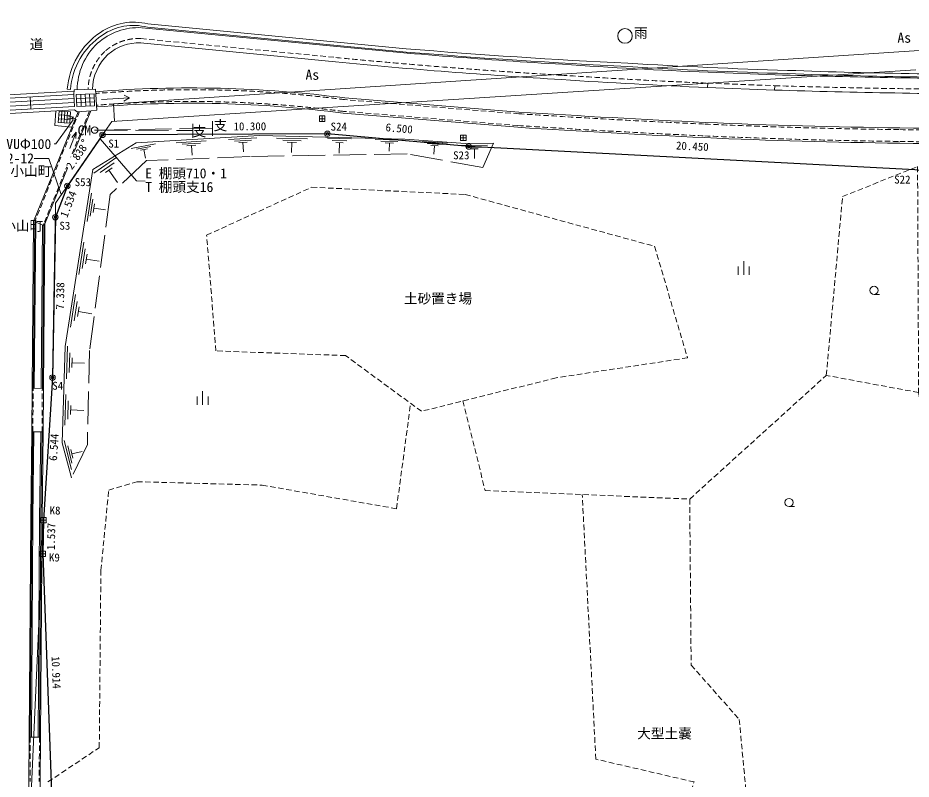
# Model space of a CAD drawing. Units: millimetres, scale not verified. Extents: x 5000 to 205306, y 5000 to 143512.
# Drawn here: x 77970 to 118879, y 88685 to 123534 of the extents above; entities that cross this region are included whole.
import ezdxf
from ezdxf.enums import TextEntityAlignment as Align

# ---------------------------------------------------------------- set-up
doc = ezdxf.new("R2010")
doc.units = ezdxf.units.MM
doc.header["$LTSCALE"] = 250
doc.header["$PDMODE"] = 32
doc.header["$PDSIZE"] = 125
doc.linetypes.add('DASHED', pattern=[7.5, 6, -1.5])
doc.linetypes.add('USER2', pattern=[1.5, 1, -0.5])
for name, color, linetype, lineweight in [('プロットマーク', 1, 'Continuous', 13), ('ベクトルデータ', 5, 'Continuous', 13), ('地番名', 5, 'Continuous', 13), ('汎用Layer', 8, 'Continuous', 13), ('測量図', 1, 'Continuous', 25), ('現況', 8, 'Continuous', 13)]:
    doc.layers.add(name, color=color, linetype=linetype, lineweight=lineweight)
for name, color, linetype in [('所有者', 5, 'Continuous'), ('点名', 1, 'Continuous'), ('点名(プロット1)', 1, 'Continuous'), ('点間距離', 7, 'Continuous')]:
    doc.layers.add(name, color=color, linetype=linetype)
doc.styles.add('ＭＳ ゴシック', font='')
doc.styles.add('ＭＳ 明朝', font='')
doc.styles.get('ＭＳ ゴシック').set_extended_font_data('MS Gothic')
doc.styles.get('ＭＳ 明朝').set_extended_font_data('MS Mincho')

msp = doc.modelspace()

# ---------------------------------------------------------------- linework, layer by layer
at = {"layer": 'プロットマーク', "color": 5}
for p, q in [((91783.4, 118918.4), (92033.4, 118918.4)), ((91908.4, 118793.4), (91908.4, 119043.4)), ((98245.9, 118045.5), (98495.9, 118045.5)), ((98370.9, 117920.5), (98370.9, 118170.5))]:
    msp.add_line(p, q, dxfattribs=at)
for points in [[(91783.4, 118793.4), (92033.4, 118793.4), (92033.4, 119043.4), (91783.4, 119043.4)], [(98245.9, 117920.5), (98495.9, 117920.5), (98495.9, 118170.5), (98245.9, 118170.5)]]:
    msp.add_lwpolyline(points, close=True, dxfattribs=at)
at = {"layer": 'プロットマーク'}
for centre in [(81846.7, 118175.9), (92146.5, 118226.1), (98620.3, 117642), (79556.1, 107069.3)]:
    msp.add_circle(centre, 125, dxfattribs=at)
for p in [(81846.7, 118175.9), (92146.5, 118226.1), (98620.3, 117642), (79556.1, 107069.3)]:
    msp.add_point(p, dxfattribs=at)
at = {"layer": 'ベクトルデータ'}
for p, q in [((119096.4, 121153.4), (98638.4, 119842)), ((98638.4, 119842), (92151.7, 119426.1)), ((82272, 118793.6), (81846.7, 118175.9))]:
    msp.add_line(p, q, dxfattribs=at)
at = {"layer": '汎用Layer'}
for p, q in [((110963.2, 112147.2), (110963.2, 111772.2)), ((111213.2, 111772.2), (111213.2, 112397.2)), ((111463.2, 112147.2), (111463.2, 111772.2)), ((117428.4, 110870.8), (117178.4, 110870.8)), ((86432.7, 105825.3), (86432.7, 106450.3)), ((86182.7, 106200.3), (86182.7, 105825.3)), ((86682.7, 106200.3), (86682.7, 105825.3)), ((113537, 101162.5), (113287, 101162.5))]:
    msp.add_line(p, q, dxfattribs=at)
for points in [[(80503.5, 118858.8), (79711.2, 117760.2), (79627.9, 117760.2)], [(81742.3, 117992.1), (83400, 116067.8), (83799.9, 116051.2)]]:
    msp.add_lwpolyline(points, dxfattribs=at)
for centre in [(117178.4, 111058.3), (113287, 101350)]:
    msp.add_circle(centre, 187.5, dxfattribs=at)
at = {"layer": '現況'}
for p, q in [((83925.4, 123256.9), (95758.9, 122119.4)), ((83656.5, 123081), (92581.8, 122217.5)), ((83899.8, 123108.7), (95745.6, 121970)), ((83589.1, 122384.2), (92513.9, 121520.8)), ((109583.9, 121044.3), (112653.8, 120928.3)), ((109563.7, 120544.7), (109555.2, 120344.9)), ((109555.7, 120344.9), (112627.3, 120228.8)), ((112634.9, 120428.7), (112627.3, 120228.8)), ((78534.5, 119916.2), (78565.5, 119367.1)), ((80231.6, 120265.5), (80381.1, 120253.8)), ((80561.5, 119479.9), (80530.8, 120029.1)), ((81470.3, 119877.1), (80654, 119841.5)), ((80850.2, 120032), (80874, 119487.3)), ((81054.2, 120040.9), (81078, 119496.2)), ((81258.3, 120049.8), (81282.1, 119505.1)), ((81798.7, 119798.2), (83079.9, 119867.9)), ((100918.8, 119223.2), (92942, 119869.2)), ((66568.8, 119056.1), (80540.8, 119846)), ((66579.1, 118873.1), (80551.2, 119663)), ((81478.3, 119695.6), (80661.9, 119659.9)), ((80732.1, 119237.8), (78690.8, 114211.1)), ((81310.2, 119279.2), (79209.9, 114107.3)), ((80369.5, 119060.1), (79843.1, 119093.2)), ((79985.7, 119261), (79952.6, 118732.7)), ((80117.4, 119252.8), (80084.2, 118724.5)), ((80249, 119244.5), (80215.8, 118716.2)), ((100867.7, 118525.1), (92868.4, 119172.8)), ((80358.5, 118884), (79832.1, 118917.1)), ((80445.4, 118956.5), (80494.1, 118972.1)), ((80597.5, 118930.5), (80445.4, 118956.5)), ((80485.2, 118922.5), (80445.4, 118956.5)), ((85990.3, 118676.9), (85979.5, 118037)), ((86877.5, 118801.2), (86881.5, 118140.5)), ((80346.9, 117555.9), (80640.9, 118307.6)), ((85219, 117818.8), (86600.5, 117901.8)), ((87618.4, 117963), (88920.4, 118041.2)), ((87883.8, 117895.6), (88665, 117942.6)), ((88084.1, 117824.4), (88474.6, 117847.8)), ((88279.4, 117836.1), (88305.2, 117405.9)), ((89815.8, 118028.8), (91235.1, 117992.6)), ((90097.4, 117931.7), (90948.9, 117910)), ((90308, 117836.4), (90733.8, 117825.6)), ((90520.9, 117831), (90509.2, 117374.6)), ((92151.5, 118019.3), (93256.7, 117991.1)), ((92370.1, 117919.7), (93033.2, 117902.8)), ((92533.5, 117821.5), (92865.1, 117813)), ((92699.3, 117817.3), (92687.2, 117344.7)), ((94338.1, 117963.5), (95633.5, 117933.4)), ((94595.5, 117884.9), (95372.7, 117866.8)), ((96481.8, 117873.1), (97641.3, 117790.6)), ((83163, 117560), (84270.7, 117762.6)), ((83398.9, 117522.3), (84063.5, 117643.9)), ((83579.3, 117474.6), (83911.6, 117535.3)), ((83745.5, 117504.9), (83817.4, 117111.5)), ((85500.5, 117749.1), (86329.4, 117798.9)), ((85712.9, 117675.3), (86127.3, 117700.2)), ((85920.1, 117687.7), (85946.5, 117248.2)), ((94788.1, 117807.7), (95176.7, 117798.7)), ((94982.4, 117803.2), (94973.8, 117432.7)), ((96708.4, 117781.4), (97404, 117732)), ((96877, 117693.9), (97224.8, 117669.2)), ((97050.9, 117681.5), (97023.5, 117296)), ((98276.4, 117695.6), (99474.4, 117699.7)), ((99747.4, 117804.5), (98469.5, 117781.9)), ((98516.3, 117614.5), (99235.1, 117616.9)), ((98696.3, 117533.2), (99055.7, 117534.4)), ((98876, 117533.8), (98877.4, 117100.8)), ((81452.6, 116428.3), (82507.5, 117150.3)), ((81741.2, 116459.3), (82374.1, 116892.4)), ((81977, 116454.1), (82293.5, 116670.7)), ((82135.3, 116562.4), (82526.9, 115990.2)), ((81136.3, 114207.2), (81340.2, 115508.5)), ((81284, 114450.7), (81406.3, 115231.5)), ((81421.5, 114629.1), (81482.7, 115019.5)), ((81452.1, 114824.3), (81988.8, 114740.2)), ((78690.8, 114211.1), (78621.5, 106575.8)), ((78740.7, 114201.1), (78671.5, 106575.3)), ((78790.6, 114180.9), (78721.5, 106574.9)), ((78740.7, 114201.1), (79129.9, 114043.1)), ((79031.5, 106572), (79099.4, 114055.5)), ((79160, 114117.3), (79091.5, 106571.5)), ((79209.9, 114107.3), (79141.5, 106571)), ((80756.9, 111786.3), (80989.2, 113268.5)), ((80919.3, 112064.5), (81058.7, 112953.9)), ((81070.2, 112268.7), (81139.9, 112713.4)), ((81105, 112491), (81686.2, 112400)), ((80379.6, 109379.1), (80612.7, 110866.1)), ((80548, 109657.4), (80687.8, 110549.7)), ((80704.7, 109861.4), (80774.6, 110307.5)), ((80739.6, 110084.4), (81350.7, 109988.7)), ((80192.1, 107003.9), (80242.7, 108510.4)), ((80316.1, 107301.4), (80346.5, 108205.2)), ((80437.7, 107523.5), (80452.9, 107975.4)), ((80445.3, 107749.5), (81026.1, 107729.9)), ((78605.9, 104590.6), (78621.5, 106575.8)), ((78671.5, 106575.3), (79091.5, 106571.5)), ((79125.9, 104584.2), (79141.5, 106571)), ((80124.2, 104895.5), (80169, 106286.2)), ((80253.4, 105169.8), (80280.2, 106004.2)), ((80380.3, 105374.5), (80393.7, 105791.7)), ((80387, 105583.1), (80996.9, 105563.5)), ((78605.9, 104590.6), (78557, 100615)), ((78655.9, 104590), (78607, 100614.4)), ((78655.9, 104590), (79075.9, 104584.8)), ((78705.9, 104589.4), (78657, 100613.8)), ((78967, 100609.9), (79015.9, 104585.6)), ((79075.9, 104584.8), (79026.9, 100609.2)), ((79125.9, 104584.2), (79076.9, 100608.6)), ((80420.7, 102478.6), (79997.7, 104074)), ((80422.1, 102863.8), (80097.7, 104185.5)), ((80449, 103150.7), (80254.4, 103943.7)), ((80492.2, 103371.5), (80394.9, 103768)), ((80443.6, 103569.8), (80907.6, 103683.6)), ((78607, 100614.4), (78538.2, 90608)), ((78588.2, 90607.7), (78657, 100613.8)), ((78967, 100609.9), (78898.2, 90605.8)), ((79026.9, 100609.2), (78958.2, 90605.4)), ((78538.2, 90608), (78958.2, 90605.4))]:
    msp.add_line(p, q, dxfattribs=at)
at = {"layer": '現況', "linetype": 'USER2'}
for p, q in [((83608.4, 122583.3), (92533.3, 121719.8)), ((109563.7, 120544.7), (112634.9, 120428.7)), ((100913, 119143.5), (92933.6, 119789.6)), ((80787.7, 119241.7), (78740.7, 114201.1)), ((81254.6, 119275.2), (79129.9, 114043.1)), ((100873.6, 118604.9), (92876.9, 119252.4)), ((80276.4, 118939), (80644.2, 118873.3)), ((80294, 119037.4), (80661.8, 118971.7)), ((108737.5, 101505.5), (114994.2, 107165.6)), ((78655.9, 104590), (78671.5, 106575.3)), ((79075.9, 104584.8), (79091.5, 106571.5)), ((104439, 89600.4), (103816.3, 101710.7)), ((78538.2, 90608), (78527.9, 88579.8)), ((78958.2, 90605.4), (78947.9, 88576.6))]:
    msp.add_line(p, q, dxfattribs=at)
at = {"layer": '現況', "linetype": 'DASHED'}
for p, q in [((86879.5, 118482.8), (81486.7, 118398.3)), ((81486.7, 118398.3), (85985.1, 118370.6))]:
    msp.add_line(p, q, dxfattribs=at)
at = {"layer": '現況'}
for points in [[(66549.7, 119388.9), (74822.5, 119860.2), (80538.6, 120179.7)], [(80530.8, 120029.1), (80541.3, 120232.3), (81524.2, 120264.1), (81583.3, 119301.5), (81332.3, 119280.8), (80690, 119234.7), (80570.4, 119320.2)], [(82816.2, 119722.5), (83079.9, 119867.9), (82834.5, 119990.8)], [(66598.6, 118530.3), (74871, 119001.6), (80570.4, 119320.2)], [(79714.7, 119272.3), (79666.1, 118601.4), (80444.6, 118529.8)], [(80444.3, 118050.2), (80640.9, 118307.6), (80630, 118006.9)], [(89040.2, 118148.6), (83391, 117809.2), (81409.1, 116593.8)], [(98469.5, 117781.9), (95698.4, 117978.9), (89040.2, 118148.6)], [(81409.1, 116593.8), (80140, 108496), (79997.7, 104074)], [(78557, 100615), (78488.2, 90608.3), (78477.9, 88580.1), (78318.7, 72534.2), (78320.8, 70546.7), (78204.7, 56534), (78118.5, 46686.1), (78093.7, 42866.4), (77996.9, 29951.4), (77983, 28400.6)], [(79076.9, 100608.6), (79008.2, 90605.1), (78997.9, 88576.2), (78838.7, 72531.9), (78840.8, 70544.8), (78724.7, 56529.5), (78638.5, 46682.1), (78613.7, 42862.8), (78516.9, 29947.1), (78503, 28398.6)]]:
    msp.add_lwpolyline(points, dxfattribs=at)
for points in [[(66589.5, 118690), (80561.5, 119479.9), (80530.5, 120029), (66558.4, 119239.1)], [(81486.2, 119514), (80669.9, 119478.3), (80646.1, 120023), (81462.4, 120058.7)], [(80347.4, 118707.9), (79821, 118741), (79854.1, 119269.3), (80380.6, 119236.3)]]:
    msp.add_lwpolyline(points, close=True, dxfattribs=at)
at = {"layer": '現況', "linetype": 'DASHED'}
for points in [[(99747.4, 117804.5), (99270.5, 116686.2), (95792.5, 117303.6)], [(83855.9, 117000.8), (82203.1, 115444.5), (81252.1, 108311.4)], [(95792.5, 117303.6), (88606.9, 117189.6), (83855.9, 117000.8)], [(81252.1, 108311.4), (81153.6, 103997.4), (80420.7, 102478.6)]]:
    msp.add_lwpolyline(points, dxfattribs=at)
at = {"layer": '現況', "linetype": 'USER2'}
for points in [[(120001.4, 102084.7), (119221.9, 106384.8), (114994.2, 107165.6), (115737.5, 115359.2), (119173.4, 116725.1), (119221.9, 106384.8)], [(98348.7, 105996), (99370.9, 101896.1), (108737.5, 101505.5), (108804, 93904.4)], [(79346.5, 88555.8), (81698.4, 90124.9), (81772.3, 98244.5), (82131.7, 101919.6), (83424.5, 102302), (89152, 102145.5), (95311.2, 101062.4), (95956.3, 105888.4)], [(108804, 93904.4), (111008, 91420.2), (111472.7, 86465.1), (115123.3, 81242.9)], [(115623.4, 74383.9), (116340.9, 70210.9), (112424.7, 71751.9), (111267.5, 78844.3), (107778.4, 84929.3), (108935.5, 88553.5), (104439, 89600.4)]]:
    msp.add_lwpolyline(points, dxfattribs=at)
msp.add_lwpolyline([(86614.4, 113586.2), (91426.3, 115779.8), (98455.1, 115451.3), (107127.1, 113076.1), (108634.8, 107971.8), (102627.1, 107056.3), (96450.9, 105525.7), (92974.4, 108075), (87041.7, 108286.9)], close=True, dxfattribs=at)
at = {"layer": '現況'}
for centre, radius in [((105774.2, 122704.8), 335), ((81486.7, 118398.3), 150), ((80939.9, 117921.2), 50)]:
    msp.add_circle(centre, radius, dxfattribs=at)
for centre, radius, start, end in [((83271.8, 120634.2), 2703, 76.00506, 124.14151), ((83271.8, 120634.2), 2553, 75.75832, 124.14976), ((83684.4, 119995.3), 3463.4, 123.85976, 175.52566), ((83684.4, 119995.3), 3313.4, 123.85336, 175.52566), ((83481, 120315.2), 2771.7, 86.78592, 132.19286), ((83652.8, 120208), 2967.1, 133.26072, 179.43912), ((83481, 120315.2), 2071.7, 86.78592, 132.01344), ((118544.7, 386874.5), 265927.5, 264.3972, 266.62962), ((120921.5, 428026.1), 307089.8, 265.2975, 267.1964), ((120921.5, 428026.1), 306939.8, 265.29769, 267.19654), ((83652.8, 120208), 2267.1, 133.42649, 178.69424), ((118544.7, 386874.5), 266627.5, 264.3973, 266.62909), ((122004.2, 411145.1), 290366.6, 266.22971, 267.54845), ((120236.8, 363230.8), 242351.3, 266.60879, 268.34033), ((120236.8, 363230.8), 242201.3, 266.60861, 268.34046), ((123476.2, 402358.1), 281413.8, 267.9119, 270.32992), ((122004.2, 411145.1), 291066.6, 266.23019, 267.54879), ((125488, 539134.2), 418402.7, 268.24174, 269.74751), ((123476.2, 402358.1), 281563.8, 267.91201, 270.32992), ((85886.8, 65661.8), 54664.6, 82.58458, 94.5703), ((125488, 539134.2), 419102.7, 268.24174, 269.74793), ((85886.8, 65661.8), 53964.6, 82.56656, 94.58398), ((128823.1, 545683.8), 427372.5, 266.25634, 267.40209), ((121606.9, 390403.1), 271924.3, 267.438, 269.31707), ((128823.1, 545683.8), 428072.5, 266.25562, 267.40212), ((123769.3, 440739.1), 322286.3, 269.03934, 270.78872), ((121606.9, 390403.1), 272624.3, 267.43795, 269.31671), ((123769.3, 440739.1), 322986.3, 269.03964, 270.78888)]:
    msp.add_arc(centre, radius, start, end, dxfattribs=at)
at = {"layer": '現況', "linetype": 'USER2'}
for centre, radius, start, end in [((83481, 120315.2), 2271.7, 86.78592, 132.07576), ((83652.8, 120208), 2467.1, 133.36932, 178.95025), ((118544.7, 386874.5), 266427.5, 264.39727, 266.62924), ((122004.2, 411145.1), 290866.6, 266.23005, 267.54869), ((125488, 539134.2), 418902.7, 268.24174, 269.74781), ((85886.8, 65661.8), 54584.6, 82.58254, 94.57185), ((85886.8, 65661.8), 54044.6, 82.56864, 94.5824), ((128823.1, 545683.8), 427452.5, 266.25626, 267.40209), ((121606.9, 390403.1), 272004.3, 267.43799, 269.31703), ((128823.1, 545683.8), 427992.5, 266.2557, 267.40211), ((123769.3, 440739.1), 322366.3, 269.03937, 270.78874), ((121606.9, 390403.1), 272544.3, 267.43796, 269.31675), ((123769.3, 440739.1), 322906.3, 269.03961, 270.78886)]:
    msp.add_arc(centre, radius, start, end, dxfattribs=at)

# ---------------------------------------------------------------- texts
at = {"layer": '地番名', "style": 'ＭＳ 明朝'}
msp.add_text('道', height=458.2, dxfattribs=at).set_placement((78514.3, 121957.6), align=Align.BOTTOM_LEFT)
msp.add_text('542-12', height=458.2, dxfattribs=at).set_placement((76838.9, 117103.6), align=Align.MIDDLE_LEFT)
at = {"layer": '所有者', "style": 'ＭＳ 明朝'}
for p in [(75750.8, 116155.4), (75379.2, 113650)]:
    msp.add_text('駿東郡小山町', height=458.2, dxfattribs=at).set_placement(p, align=Align.BOTTOM_LEFT)
at = {"layer": '汎用Layer', "style": 'ＭＳ ゴシック'}
for s, p in [('雨', (106184, 122481.8)), ('As', (118251.2, 122259.3)), ('As', (91143, 120562.6)), ('支', (85976.3, 117977)), ('支', (86931.4, 118249.1)), ('CM', (80704.3, 118018.2)), ('E 棚頭710・1', (83799.9, 116051.2)), ('T 棚頭支16', (83799.9, 115426.2)), ('土砂置き場', (95647.6, 110319.8)), ('大型土嚢', (106333.6, 90409.2))]:
    msp.add_text(s, height=458.2, dxfattribs=at).set_placement(p, align=Align.BOTTOM_LEFT)
msp.add_text('VUΦ100', height=458.2, dxfattribs=at).set_placement((77440.4, 117760.2), align=Align.MIDDLE_LEFT)
at = {"layer": '点名', "style": 'ＭＳ ゴシック'}
for s, p in [('S24', (92291.9, 118263.2)), ('S1', (82111.6, 117485.5)), ('S23', (97903.3, 116949.5)), ('S53', (80572.4, 115721.3)), ('S22', (118101.8, 115839.4)), ('S3', (79872, 113725.2)), ('S4', (79546.3, 106399.3))]:
    msp.add_text(s, height=366.6, dxfattribs=at).set_placement(p, align=Align.BOTTOM_LEFT)
at = {"layer": '点名(プロット1)', "style": 'ＭＳ ゴシック'}
msp.add_text('K8', height=366.6, dxfattribs=at).set_placement((79673.2, 100689.1), align=Align.BOTTOM_CENTER)

# ---------------------------------------------------------------- next in the draw order: wipeouts: each hides what was drawn before it
for points in [[(87845.9, 118272.7), (89345.9, 118280.1), (89343.5, 118780.1), (87843.5, 118772.7)], [(94783.4, 118239.2), (96028.3, 118126.9), (96073.3, 118624.9), (94828.3, 118737.2)], [(108095.5, 117401.8), (109593.5, 117324.3), (109619.3, 117823.6), (108121.4, 117901.2)], [(80539.9, 116491.8), (81248.7, 117521.4), (80836.9, 117804.9), (80128, 116775.3)], [(80329.9, 114317.7), (80777.6, 115484.8), (80310.7, 115663.8), (79863.1, 114496.7)], [(80188.6, 110175.4), (80211, 111425.2), (79711.1, 111434.1), (79688.7, 110184.3)], [(79868.3, 103235), (79948.5, 104482.4), (79449.5, 104514.5), (79369.3, 103267.1)], [(79774.4, 99162.3), (79795.9, 100412.1), (79295.9, 100420.7), (79274.5, 99170.9)], [(79405.1, 94306.9), (79460.8, 92807.9), (79960.4, 92826.5), (79904.8, 94325.4)]]:
    msp.add_wipeout(points)

# ---------------------------------------------------------------- next in the draw order: linework, layer by layer
at = {"layer": 'プロットマーク'}
for p, q in [((79136.5, 100413.5), (79136.5, 100663.5)), ((79011.5, 100538.5), (79261.5, 100538.5)), ((78985.1, 99001.5), (79235.1, 99001.5)), ((79110.1, 98876.5), (79110.1, 99126.5))]:
    msp.add_line(p, q, dxfattribs=at)
for points in [[(79011.5, 100413.5), (79261.5, 100413.5), (79261.5, 100663.5), (79011.5, 100663.5)], [(78985.1, 98876.5), (79235.1, 98876.5), (79235.1, 99126.5), (78985.1, 99126.5)]]:
    msp.add_lwpolyline(points, close=True, dxfattribs=at)
for centre in [(80237.3, 115838.3), (79687.9, 114405.9)]:
    msp.add_circle(centre, 125, dxfattribs=at)
for p in [(80237.3, 115838.3), (79687.9, 114405.9)]:
    msp.add_point(p, dxfattribs=at)
at = {"layer": 'ベクトルデータ'}
for p, q in [((92151.7, 119426.1), (82272, 118793.6)), ((81846.7, 118175.9), (79698.6, 115055.8)), ((80237.3, 115838.3), (79687.9, 114405.9)), ((79698.2, 114979.7), (79556.1, 107069.3)), ((79698.6, 115055.8), (79698.2, 114979.7)), ((79556.1, 107069.3), (79136.5, 100538.5))]:
    msp.add_line(p, q, dxfattribs=at)
for points in [[(82394.1, 118800.6), (82349.2, 119596.2), (119477.8, 122051.7), (127761.4, 122568.6), (140253.1, 123408.4), (147068, 123928.8), (162063.4, 124916.1), (174599.7, 125289), (197898.3, 124708.8)], [(79136.5, 100538.5), (77885, 72776.9), (77470.7, 63586.2), (76709.7, 46703.3), (75804.5, 26623.7)]]:
    msp.add_lwpolyline(points, dxfattribs=at)
at = {"layer": '地番名'}
msp.add_lwpolyline([(79955.5, 115444.9), (79392.9, 117103.6), (78713.9, 117103.6)], dxfattribs=at)
at = {"layer": '測量図'}
msp.add_lwpolyline([(193338.9, 69669.3), (186504.8, 93312), (178967.9, 87755.1), (173228.8, 96801.6), (167125, 102965.3), (164574, 105619.8), (153029.3, 117764.7), (148548.6, 117599.7), (139600.5, 116245.3), (127741.8, 115254.8), (119042.9, 116584.8), (98620.3, 117642), (92146.5, 118226.1), (81846.7, 118175.9), (80237.3, 115838.3), (79687.9, 114405.9), (79556.1, 107069.3), (79136.5, 100538.5), (79110.1, 99001.5), (79514.8, 88094.8)], dxfattribs=at)

# ---------------------------------------------------------------- next in the draw order: texts
at = {"layer": '点名(プロット1)', "style": 'ＭＳ ゴシック'}
msp.add_text('K9', height=366.6, dxfattribs=at).set_placement((79643.6, 98537.8), align=Align.BOTTOM_CENTER)
at = {"layer": '点間距離', "color": 1, "style": 'ＭＳ ゴシック'}
for s, rotation, p in [('10.300', 0.28, (88595.9, 118276.4)), ('6.500', 354.844, (95405.9, 118183.1)), ('20.450', 357.036, (108844.5, 117363.1)), ('2.838', 55.454, (80894.3, 117006.6)), ('1.534', 69.014, (80553.7, 114901.2)), ('7.338', 88.971, (80199.8, 110800.3)), ('6.544', 86.323, (79908.4, 103858.7)), ('1.537', 89.016, (79785.1, 99787.2)), ('10.914', 272.125, (79432.9, 93557.4))]:
    msp.add_text(s, height=366.6, rotation=rotation, dxfattribs=at).set_placement(p, align=Align.BOTTOM_CENTER)

doc.saveas('drawing.dxf')
